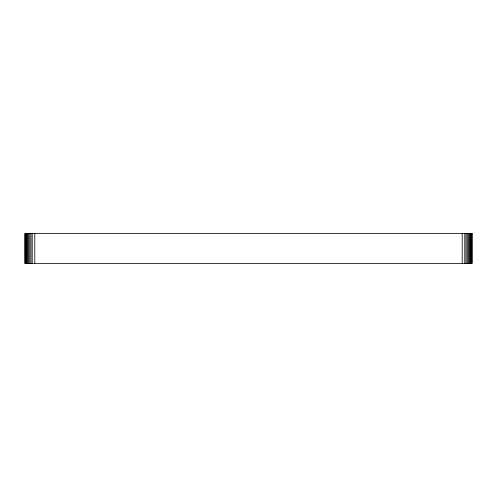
<?xml version="1.0" encoding="UTF-8"?>
<svg xmlns="http://www.w3.org/2000/svg" width="497" height="497" viewBox="0 0 497 497"><rect width="100%" height="100%" fill="white"/><g stroke="black" fill="none" stroke-linecap="round" stroke-linejoin="round"><path stroke-width="0.75" d="M471.808 233.59L471.808 263.41M471.392 233.59L471.392 263.41M470.821 233.59L470.821 263.41M470.094 233.59L470.094 263.41M469.236 233.59L469.236 263.41M468.261 233.59L468.261 263.41M467.18 233.59L467.18 263.41M466.012 233.59L466.012 263.41M464.782 233.59L464.782 263.41M462.21 233.59L462.21 263.41M34.79 233.59L34.79 263.41M32.218 233.59L32.218 263.41M30.988 233.59L30.988 263.41M29.82 233.59L29.82 263.41M28.739 233.59L28.739 263.41M27.764 233.59L27.764 263.41M26.906 233.59L26.906 263.41M26.179 233.59L26.179 263.41M25.608 233.59L25.608 263.41M25.192 233.59L25.192 263.41M472.15 233.59L24.85 233.59L24.85 263.41L472.15 263.41L472.15 233.59"/></g></svg>
